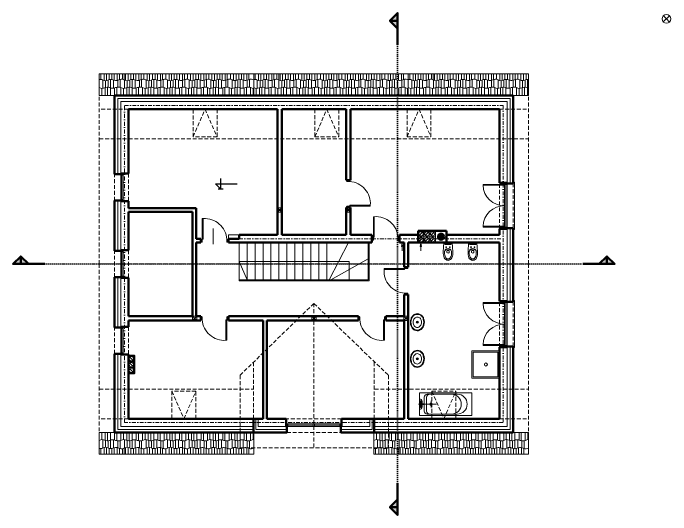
# Model space of a CAD drawing. Header units: millimetres. Extents: x 2435 to 7334, y 2827 to 6518.
# Drawn here: x 5139 to 7284, y 2888 to 4526 of the extents above; entities that cross this region are included whole.
import ezdxf

# ---------------------------------------------------------------- set-up
doc = ezdxf.new("R2010")
doc.units = ezdxf.units.MM
for name, pattern in [('DASHDOT', [25.4, 12.7, -6.35, 0, -6.35]), ('DASHED', [19.05, 12.7, -6.35]), ('DOT', [6.35, 0, -6.35])]:
    doc.linetypes.add(name, pattern=pattern)
doc.layers.add('A-meble', color=7, linetype='Continuous', lineweight=5, true_color=0x8a8a8a)
for name, color, linetype, lineweight in [('A-murowane', 6, 'Continuous', 50), ('A-osie', 7, 'DASHDOT', 5), ('A-p.widokowa', 5, 'Continuous', 15), ('A-p.widokowa-RefEdit0', 5, 'Continuous', 15), ('A-pod', 5, 'DASHED', 15), ('A-schody', 2, 'Continuous', 0), ('A-stolarka', 1, 'Continuous', 5), ('A-w.ocieplenie', 4, 'BATTING', 5), ('A-wykończenie', 4, 'Continuous', 5), ('A17_OPIS_WARSTW', 32, 'Continuous', 9), ('B-linia przekrojowa', 40, 'DOT', 30)]:
    doc.layers.add(name, color=color, linetype=linetype, lineweight=lineweight)
doc.layers.add('oznaczenia niedr', color=7, linetype='Continuous', lineweight=0, plot=False)
doc.layers.get('A17_OPIS_WARSTW').off()
doc.styles.add('APLUS', font='arial.ttf', dxfattribs={"width": 0.6})
doc.linetypes.add('BATTING', pattern='A,0.00254,-2.54,[134,ltypeshp.shx,S=2.54,R=0,X=-2.54,Y=0],-5.08,[134,ltypeshp.shx,S=2.54,R=180,X=2.54,Y=0],-2.54', length=10.16254)

# ---------------------------------------------------------------- blocks, each defined once
blk = doc.blocks.new('A$C4D3D61A9')
at = {"layer": 'A-stolarka'}
for points in [[(5, 5), (8, 5), (8, 72), (5, 72)], [(0, -5), (5, -5), (5, 5), (0, 5)], [(85, -5), (90, -5), (90, 5), (85, 5)]]:
    blk.add_lwpolyline(points, close=True, dxfattribs=at)
blk.add_arc((13.4, 0.4), 71.8, 3.6579, 94.2871, dxfattribs=at)
blk = doc.blocks.new('A$C386A056A')
at = {"layer": 'A-stolarka'}
for p, q in [((-25, 0), (-25, -90)), ((-17, 0), (-17, -90)), ((-25, -5), (-17, -5)), ((-21, -5), (-21, -85)), ((-25, -85), (-17, -85))]:
    blk.add_line(p, q, dxfattribs=at)
blk = doc.blocks.new('A$C228138E2')
at = {"layer": 'A-meble'}
for p, q in [((-2.4, -3.1), (2.2, -3.1)), ((-0.1, -5.4), (-0.1, -0.8))]:
    blk.add_line(p, q, dxfattribs=at)
at = {"layer": 'A-meble', "linetype": 'Continuous'}
for points in [[(-1, -31.1, 0.117634), (7.6, -29.3, 0.104469), (15.5, -23.4, 0.090016), (20.6, -14.7, 0.08192), (22.8, -3.8, 0.08192), (21.3, 7.2, 0.090016), (16.7, 16.1, 0.104469), (9.3, 22.6, 0.117634), (0.8, 24.9, 0.117634), (-7.8, 23.1, 0.104469), (-15.7, 17.2, 0.090016), (-20.8, 8.5, 0.08192), (-23, -2.4, 0.08192), (-21.5, -13.4, 0.090016), (-16.9, -22.4, 0.104469), (-9.5, -28.8, 0.117634)], [(-0.5, -28.9, 0.118622), (7.3, -27.1, 0.104678), (14.4, -21.6, 0.089562), (19, -13.5, 0.081185), (20.8, -3.4, 0.081185), (19.3, 6.7, 0.089562), (14.9, 14.9, 0.104678), (8, 20.7, 0.118622), (0.3, 22.7, 0.118622), (-7.5, 20.9, 0.104678), (-14.6, 15.3, 0.089562), (-19.2, 7.3, 0.081185), (-21, -2.8, 0.081185), (-19.5, -12.9, 0.089562), (-15.2, -21.1, 0.104678), (-8.2, -26.9, 0.118622)], [(-0.3, -20.1, 0.118283), (4.9, -18.9, 0.104607), (9.5, -15.2, 0.089718), (12.5, -9.9, 0.081436), (13.7, -3.3, 0.081436), (12.7, 3.4, 0.089718), (9.8, 8.8, 0.104607), (5.2, 12.6, 0.118283), (0.1, 13.9, 0.118283), (-5.1, 12.7, 0.104607), (-9.7, 9, 0.089718), (-12.7, 3.7, 0.081436), (-13.9, -3, 0.081436), (-12.9, -9.6, 0.089718), (-10, -15, 0.104607), (-5.4, -18.8, 0.118283)]]:
    blk.add_lwpolyline(points, format="xyb", close=True, dxfattribs=at)
at = {"layer": 'A-meble'}
for radius in [3.43, 2.29]:
    blk.add_circle((-0.1, -3.1), radius, dxfattribs=at)
blk = doc.blocks.new('A$C142B1280')
at = {"layer": 'A-stolarka'}
for p, q in [((-8, 150), (-8, 0)), ((-8, 145), (0, 145)), ((-4, 145), (-4, 5)), ((0, 150), (0, 0)), ((-8, 5), (0, 5))]:
    blk.add_line(p, q, dxfattribs=at)
blk = doc.blocks.new('A$C77EB5EB5')
at = {"layer": 'A-stolarka'}
for p, q in [((-5, 0), (-175, 0)), ((-175, -4), (-92.5, -4)), ((-175, -8), (-92.5, -8)), ((-87.5, -4), (-5, -4)), ((-87.5, -8), (-5, -8))]:
    blk.add_line(p, q, dxfattribs=at)
for points in [[(-180, 0), (-175, 0), (-175, -8), (-180, -8), (-180, 0)], [(-92.5, 0), (-87.5, 0), (-87.5, -8), (-92.5, -8), (-92.5, 0)], [(-5, 0), (0, 0), (0, -8), (-5, -8), (-5, 0)]]:
    blk.add_lwpolyline(points, dxfattribs=at)
blk = doc.blocks.new('A$C59F40237')
at = {"layer": 'A-p.widokowa-RefEdit0'}
for p, q in [((8.1, 25.6), (8.1, 2.6)), ((18.7, 25.6), (18.7, 0.2)), ((26.4, -1.5), (26.4, 25.6)), ((36.2, 25.6), (36.2, 0.7)), ((49.5, 1.1), (49.5, 25.6)), ((57, -1.2), (57, 25.6)), ((70.1, -0.2), (70.1, 25.6))]:
    blk.add_line(p, q, dxfattribs=at)
blk.add_open_spline([(0, 0), (3.1, 1.3), (11.6, 5), (25.6, -5.2), (40.3, 3.8), (49.5, 1.1), (53.2, 0), (56.8, -1.2), (62.8, -3.2), (68.4, -1), (70.6, 0)], degree=3, knots=[0, 0, 0, 0, 9.666865, 26.644915, 43.34195, 54.677882, 54.677882, 54.677882, 65.547939, 72.653896, 72.653896, 72.653896, 72.653896], dxfattribs=at)
blk = doc.blocks.new('A$C78BC5D11')
at = {"layer": 'A-p.widokowa'}
for p, q in [((0, 27.5), (0, 0)), ((9.1, 24.6), (9.1, 2.2)), ((17.8, 23.7), (17.8, -0.1)), ((25.5, -1.9), (25.5, 25.9)), ((35.3, 26.7), (35.3, 0.3)), ((48.6, 0.7), (48.6, 23.1)), ((56.1, -1.6), (56.1, 23.7))]:
    blk.add_line(p, q, dxfattribs=at)
blk.add_open_spline([(0, 0), (2.8, 1.2), (11, 4.4), (24.7, -5.6), (39.4, 3.5), (48.6, 0.7), (52.4, -0.4), (56, -1.6), (61.9, -3.5), (67.5, -1.4), (69.7, -0.4), (69.7, -0.4), (69.7, -0.4), (69.7, -0.4), (70, -0.2), (70.2, -0.1), (70.5, 0)], degree=3, knots=[73.574951, 73.574951, 73.574951, 73.574951, 82.320761, 99.298811, 115.995846, 127.331778, 127.331778, 127.331778, 138.201835, 145.307792, 145.307792, 145.307792, 145.332598, 145.332598, 145.332598, 146.160665, 146.160665, 146.160665, 146.160665], dxfattribs=at)
blk = doc.blocks.new('A$C3E720E91')
at = {"layer": 'A-p.widokowa'}
for p, q in [((15.4, -18.3), (15.4, 3.2)), ((23.3, 3.6), (23.3, -18.3)), ((32.4, 0.5), (32.4, -18.3)), ((41.1, 0.4), (41.1, -18.4)), ((48.9, -18.3), (48.9, 2.6)), ((58.6, 2.7), (58.6, -18.3)), ((65.6, 0.7), (65.6, -18.3)), ((4.9, -18.3), (4.9, -0.4))]:
    blk.add_line(p, q, dxfattribs=at)
blk = doc.blocks.new('A$C23497A29')
at = {"layer": 'A-p.widokowa'}
for p, q in [((50, 0), (0, 0)), ((0, -70.6), (0, 0)), ((8.1, 0), (8.1, -23)), ((18.7, 0), (18.7, -25.4)), ((26.4, -27.2), (26.4, 0)), ((36.2, 0), (36.2, -24.9)), ((49.5, -24.5), (49.5, 0)), ((57, -26.8), (57, 0)), ((70.1, -25.8), (70.1, 0)), ((501.8, 0), (501.8, -23)), ((504, 0), (504, -70.6)), ((4.9, -70.6), (4.9, -52.7)), ((15.4, -70.6), (15.4, -49.1)), ((23.3, -48.8), (23.3, -70.6)), ((32.4, -51.8), (32.4, -70.6)), ((41.1, -52), (41.1, -70.8)), ((48.9, -70.6), (48.9, -49.7)), ((58.6, -49.6), (58.6, -70.6)), ((65.6, -51.6), (65.6, -70.6)), ((81.1, -51), (81.1, -70.6)), ((0, -70.6), (504, -70.6))]:
    blk.add_line(p, q, dxfattribs=at)
for points, knots in [([(0, -25.6), (3.1, -24.3), (11.6, -20.7), (25.6, -30.8), (40.3, -21.8), (49.5, -24.5), (53.2, -25.6), (56.8, -26.8), (62.8, -28.8), (68.4, -26.7), (70.6, -25.6)], [0, 0, 0, 0, 9.666865, 26.644915, 43.34195, 54.677882, 54.677882, 54.677882, 65.547939, 72.653896, 72.653896, 72.653896, 72.653896]), ([(494.2, -25.6), (496.8, -24.3), (500.2, -22.8), (503.7, -23), (504, -23)], [0, 0, 0, 0, 9.666865, 10.690457, 10.690457, 10.690457, 10.690457]), ([(0, -52.3), (1.6, -52.7), (5.5, -53.1), (9.3, -51.7), (11.5, -50.6), (11.5, -50.6), (11.5, -50.6), (11.5, -50.6), (11.7, -50.5), (12, -50.4), (12.2, -50.2)], [133.300499, 133.300499, 133.300499, 133.300499, 138.201835, 145.307792, 145.307792, 145.307792, 145.332598, 145.332598, 145.332598, 146.160665, 146.160665, 146.160665, 146.160665]), ([(11.5, -50.6), (14.2, -49.4), (22.5, -46.2), (36.2, -56.2), (50.9, -47.2), (60.1, -49.9), (63.8, -51), (67.4, -52.2), (73.4, -54.2), (79, -52), (81.2, -51), (81.2, -51), (81.2, -51), (81.2, -51), (81.4, -50.9), (81.7, -50.7), (82, -50.6)], [73.574951, 73.574951, 73.574951, 73.574951, 82.320761, 99.298811, 115.995846, 127.331778, 127.331778, 127.331778, 138.201835, 145.307792, 145.307792, 145.307792, 145.332598, 145.332598, 145.332598, 146.160665, 146.160665, 146.160665, 146.160665])]:
    blk.add_open_spline(points, degree=3, knots=knots, dxfattribs=at)
for p in [(70.6, -25.6), (141.2, -25.6), (211.8, -25.6), (282.4, -25.6), (353, -25.6), (423.6, -25.6)]:
    blk.add_blockref('A$C59F40237', p, dxfattribs=at)
at = {"layer": 'A-schody'}
for name, p in [('A$C78BC5D11', (11.5, -50.6)), ('A$C78BC5D11', (82, -50.6)), ('A$C78BC5D11', (152.5, -50.6)), ('A$C78BC5D11', (223, -50.6)), ('A$C78BC5D11', (293.5, -50.7)), ('A$C78BC5D11', (363.7, -50.9)), ('A$C78BC5D11', (433.9, -51)), ('A$C3E720E91', (70.5, -52.1)), ('A$C3E720E91', (140.9, -52.3)), ('A$C3E720E91', (212.3, -52.3)), ('A$C3E720E91', (282.6, -52.3)), ('A$C3E720E91', (352, -52.4)), ('A$C3E720E91', (422.7, -52.4))]:
    blk.add_blockref(name, p, dxfattribs=at)
blk = doc.blocks.new('A$C3D9378BC')
at = {"layer": 'A-p.widokowa'}
h = blk.add_hatch(color=256, dxfattribs=at)
h.dxf.hatch_style = 1
h.paths.add_polyline_path([(2, 25), (0, 14.1), (3.9, 14.1)])
blk.add_lwpolyline([(3.9, 14.1), (2, 25), (0, 14.1)], close=True, dxfattribs=at)
blk.add_lwpolyline([(2, 14.1), (2, 0)], dxfattribs=at)
blk = doc.blocks.new('A$C1D237BEF')
at = {"layer": 'A-meble'}
for p, q in [((0, 0), (0, 75)), ((0, 75), (170, 75)), ((25, 70), (122.5, 70)), ((170, 0), (170, 75)), ((3.1, 43.6), (3.1, 31.4)), ((4.4, 51.1), (4.4, 23.5)), ((5.6, 43.6), (5.6, 31.4)), ((7.7, 46.2), (7.7, 38.7)), ((15, 15), (15, 60)), ((22.7, 15), (22.7, 60)), ((37.1, 26.5), (37.1, 48.5)), ((-4.1, 37.5), (54.4, 37.5)), ((5.6, 38.7), (15, 38.7)), ((5.6, 36.2), (15, 36.2)), ((7.7, 36.2), (7.7, 28.9)), ((15, 38.7), (15, 36.2)), ((170, 0), (0, 0)), ((122.5, 5), (25, 5))]:
    blk.add_line(p, q, dxfattribs=at)
for centre, radius in [((4.4, 46.1), 2.76), ((4.4, 46.1), 1.99), ((4.4, 28.9), 2.76), ((4.4, 28.9), 1.99), ((37.1, 37.5), 4.11), ((37.1, 37.5), 2.57)]:
    blk.add_circle(centre, radius, dxfattribs=at)
for centre, radius, start, end in [((25, 60), 10, 90, 180), ((32.7, 60), 10, 90, 180), ((103.4, 37.5), 32.5, 270, 90), ((122.5, 37.5), 32.5, 270, 90), ((0.3, 47.4), 7.5, 350.4581, 92.3604), ((0.3, 27.7), 7.5, 267.6396, 9.5419), ((25, 15), 10, 180, 270), ((32.7, 15), 10, 180, 270)]:
    blk.add_arc(centre, radius, start, end, dxfattribs=at)
blk = doc.blocks.new('A$C7B764E71')
at = {"layer": 'A-meble'}
for points in [[(-90, 0), (-90, 90), (0, 90), (0, 0)], [(-85, 5), (-85, 85), (-5, 85), (-5, 5)]]:
    blk.add_lwpolyline(points, close=True, dxfattribs=at)
blk.add_circle((-43.9, 45), 5, dxfattribs=at)
at = {"layer": 'A-meble', "style": 'APLUS', "width": 0.8, "flags": 9}
blk.add_attdef('ESTCODE', (-90, 90), '', height=0.0213, dxfattribs=at)
blk = doc.blocks.new('A$C19D832B9')
at = {"layer": 'A-meble'}
blk.add_lwpolyline([(49.5, -12.6, -0.108747), (30.3, -15.5), (0, -13.5), (0, 13.5), (30.3, 15.5, -0.108747), (49.5, 12.6, -0.297002), (58.1, 0, -0.297002)], format="xyb", close=True, dxfattribs=at)
for points in [[(2.9, -13.7), (3.8, -11.4, 0.092626), (3.9, -10.6), (3.9, 10.3, 0.110215), (3.7, 11.1), (2.5, 13.7)], [(33.4, -11.5, 0.140223), (47.8, -8.2, 0.280577), (53.5, 0, 0.280577), (47.8, 8.2, 0.140223), (33.4, 11.5, 0.496783), (19.9, 0, 0.496783), (33.4, -11.5, -0.492052), (21.8, 0, -0.492052), (33.4, 11.5)], [(32.2, -3.9), (28.2, -3.9, -0.414214), (26.2, -1.9), (26.2, 0), (26.2, 1.8, -0.414214), (28.2, 3.8), (32.2, 3.8)], [(47.6, -8.4, 0.255814), (54.7, 0, 0.255814), (47.6, 8.4)]]:
    blk.add_lwpolyline(points, format="xyb", dxfattribs=at)
blk.add_lwpolyline([(6.1, -11), (6.1, 10.7)], dxfattribs=at)
for centre in [(14.8, 5.8), (14.8, -5.8)]:
    blk.add_circle(centre, 1.28, dxfattribs=at)
blk.add_arc((30.4, 0), 4.2, 294.6859, 65.3141, dxfattribs=at)
blk = doc.blocks.new('A$C206D636A')
at = {"layer": 'A-murowane'}
h = blk.add_hatch(color=256, dxfattribs=at)
h.dxf.hatch_style = 1
h.paths.add_polyline_path([(-180, -416, 1), (-200, -416, 0.178765), (-197.6, -422.5), (-182.4, -422.5, 0.178765)])
h.paths.add_polyline_path([(-182.4, -422.5), (-197.6, -422.5, 0.460566)])
for p, q in [((-265, -397), (-265, -435)), ((-265, -397), (-172, -397)), ((-172, -397), (-172, -435))]:
    blk.add_line(p, q, dxfattribs=at)
blk.add_circle((-190, -416), 10, dxfattribs=at)
at = {"layer": 'A-p.widokowa'}
for p, q in [((-260.4, -411.4), (-250.6, -401.6)), ((-246, -397), (-246, -435)), ((-241.4, -411.4), (-231.6, -401.6)), ((-227, -397), (-227, -435)), ((-222.4, -411.4), (-212.6, -401.6)), ((-208, -397), (-208, -435)), ((-265, -416), (-208, -416)), ((-260.4, -430.4), (-250.6, -420.6)), ((-241.4, -430.4), (-231.6, -420.6)), ((-222.4, -430.4), (-212.6, -420.6))]:
    blk.add_line(p, q, dxfattribs=at)
for centre in [(-255.5, -406.5), (-236.5, -406.5), (-217.5, -406.5), (-255.5, -425.5), (-236.5, -425.5), (-217.5, -425.5)]:
    blk.add_circle(centre, 7, dxfattribs=at)
blk = doc.blocks.new('A$C0FE335D2')
at = {"layer": 'A-p.widokowa'}
for p, q in [((0, 0), (14, -14)), ((0, -14), (14, 0))]:
    blk.add_line(p, q, dxfattribs=at)
blk.add_lwpolyline([(0, 0), (14, 0), (14, -14), (0, -14), (0, 0)], dxfattribs=at)
blk = doc.blocks.new('A$C560A2D75')
at = {"layer": 'A-murowane'}
h = blk.add_hatch(color=256, dxfattribs=at)
h.dxf.hatch_style = 1
h.paths.add_polyline_path([(-78.5, 25), (-53.5, 0), (-103.5, 0)])
blk.add_line((-103.5, 0), (0, 0), dxfattribs=at)
blk.add_lwpolyline([(-78.5, 0), (-78.5, 25), (-53.5, 0), (-103.5, 0), (-78.5, 25)], dxfattribs=at)
blk = doc.blocks.new('A$C7E556D42')
at = {"layer": 'B-linia przekrojowa'}
for p, q in [((-877, -1515.3), (-877, 18.8)), ((-2027.5, -800), (-272.5, -800))]:
    blk.add_line(p, q, dxfattribs=at)
at = {"layer": 'A17_OPIS_WARSTW', "xscale": -1, "rotation": 90}
blk.add_blockref('A$C560A2D75', (-877, -84.7), dxfattribs=at)
at = {"layer": 'A17_OPIS_WARSTW'}
blk.add_blockref('A$C560A2D75', (-2027.5, -800), dxfattribs=at)
at = {"layer": 'A17_OPIS_WARSTW', "xscale": -1}
blk.add_blockref('A$C560A2D75', (-272.5, -800), dxfattribs=at)
at = {"layer": 'A17_OPIS_WARSTW', "rotation": 90}
blk.add_blockref('A$C560A2D75', (-877, -1515.3), dxfattribs=at)
blk = doc.blocks.new('A$C443F3476')
at = {"layer": 'A-p.widokowa'}
for p, q in [((19, 57), (0, 57)), ((4.6, 52.4), (14.4, 42.6)), ((19, 57), (19, 0)), ((19, 38), (0, 38)), ((4.6, 33.4), (14.4, 23.6)), ((19, 19), (0, 19)), ((19, 0), (0, 0)), ((4.6, 14.4), (14.4, 4.6))]:
    blk.add_line(p, q, dxfattribs=at)
for centre in [(9.5, 47.5), (9.5, 28.5), (9.5, 9.5)]:
    blk.add_circle(centre, 7, dxfattribs=at)
blk = doc.blocks.new('A$C57206EFA')
for p, q in [((-1280, 1055), (-1280, 1055)), ((-978.7, 794.3), (-978.7, 829.3)), ((-996.2, 811.8), (-978.7, 794.3)), ((-996.2, 811.8), (-924.9, 811.8)), ((-970.4, 794.3), (-986.9, 794.3))]:
    blk.add_line(p, q)
at = {"layer": 'A-murowane'}
for p, q in [((-1325, 1100), (-25, 1100)), ((-1325, 1100), (-1325, 843)), ((-1280, 1055), (-794, 1055)), ((-1280, 1055), (-1280, 845)), ((-794, 1055), (-794, 645)), ((-780, 1055), (-780, 645)), ((-780, 1055), (-570, 1055)), ((-570, 1055), (-570, 824)), ((-556, 1055), (-556, 824)), ((-556, 1055), (-70, 1055)), ((-70, 1055), (-70, 815)), ((-1305, 845), (-1280, 845)), ((-570, 824), (-556, 824)), ((-70, 815), (-45, 815)), ((-1325, 757), (-1325, 593)), ((-1305, 755), (-1280, 755)), ((-1280, 755), (-1280, 732)), ((-1280, 732), (-1059, 732)), ((-1059, 732), (-1059, 632)), ((-570, 734), (-570, 645)), ((-570, 734), (-556, 734)), ((-556, 734), (-556, 645)), ((-1280, 720), (-1071, 720)), ((-1280, 720), (-1280, 595)), ((-1071, 720), (-1071, 380)), ((-919, 645), (-919, 632)), ((-919, 645), (-794, 645)), ((-780, 645), (-570, 645)), ((-556, 645), (-486, 645)), ((-486, 645), (-486, 620)), ((-396, 645), (-396, 620)), ((-396, 645), (-335, 645)), ((-242, 645), (-70, 645)), ((-70, 665), (-45, 665)), ((-70, 665), (-70, 645)), ((-1059, 632), (-1044, 632)), ((-1044, 632), (-1044, 620)), ((-954, 632), (-919, 632)), ((-954, 632), (-954, 620)), ((-1059, 620), (-1044, 620)), ((-1059, 620), (-1059, 380)), ((-954, 620), (-919, 620)), ((-919, 620), (-486, 620)), ((-396, 620), (-380, 620)), ((-380, 620), (-380, 540)), ((-368, 620), (-368, 540)), ((-368, 620), (-70, 620)), ((-70, 620), (-70, 429)), ((-1305, 595), (-1280, 595)), ((-380, 540), (-368, 540)), ((-1325, 507), (-1325, 343)), ((-1305, 505), (-1280, 505)), ((-1280, 505), (-1280, 380)), ((-380, 450), (-380, 380)), ((-380, 450), (-368, 450)), ((-368, 450), (-368, 45)), ((-70, 429), (-45, 429)), ((-1280, 380), (-1071, 380)), ((-1280, 366), (-1044, 366)), ((-1280, 366), (-1280, 345)), ((-1059, 380), (-1044, 380)), ((-1044, 380), (-1044, 366)), ((-954, 380), (-530, 380)), ((-954, 380), (-954, 366)), ((-954, 366), (-840, 366)), ((-840, 366), (-840, 45)), ((-828, 366), (-530, 366)), ((-828, 366), (-828, 45)), ((-530, 380), (-530, 366)), ((-440, 380), (-380, 380)), ((-440, 380), (-440, 366)), ((-440, 366), (-380, 366)), ((-380, 366), (-380, 45)), ((-1305, 345), (-1280, 345)), ((-70, 279), (-70, 45)), ((-70, 279), (-45, 279)), ((-1325, 257), (-1325, 0)), ((-1305, 255), (-1280, 255)), ((-1280, 255), (-1280, 45)), ((-1280, 45), (-840, 45)), ((-872, 0), (-872, 45)), ((-828, 45), (-765, 45)), ((-765, 45), (-765, 20)), ((-585, 45), (-380, 45)), ((-585, 45), (-585, 20)), ((-478, 0), (-478, 45)), ((-368, 45), (-70, 45))]:
    blk.add_line(p, q, dxfattribs=at)
for points in [[(-25, 813), (-25, 1100)], [(-1305, 845), (-1305, 843), (-1325, 843)], [(-45, 815), (-45, 813), (-25, 813)], [(-1305, 755), (-1305, 757), (-1325, 757)], [(-45, 429), (-45, 427), (-25, 427), (-25, 667)], [(-45, 665), (-45, 667), (-25, 667)], [(-1305, 595), (-1305, 593), (-1325, 593)], [(-1305, 505), (-1305, 507), (-1325, 507)], [(-1305, 345), (-1305, 343), (-1325, 343)], [(-45, 279), (-45, 281), (-25, 281), (-25, 0)], [(-1305, 255), (-1305, 257), (-1325, 257)], [(-1280, 250.3), (-1261, 250.3), (-1261, 193.3), (-1280, 193.3)], [(-765, 20), (-763, 20), (-763, 0), (-1325, 0)], [(-585, 20), (-587, 20), (-587, 0), (-25, 0)]]:
    blk.add_lwpolyline(points, dxfattribs=at)
at = {"layer": 'A-osie'}
for p, q in [((-1292.5, 32.5), (-1292.5, 1067.5)), ((-1292.5, 1067.5), (-57.5, 1067.5)), ((-57.5, 1067.5), (-57.5, 32.5)), ((-919, 632.5), (-57.5, 632.5)), ((-57.5, 32.5), (-1292.5, 32.5))]:
    blk.add_line(p, q, dxfattribs=at)
at = {"layer": 'A-p.widokowa'}
for p, q in [((-367, 1170.6), (25, 1170.6)), ((-367, 1170.6), (-367, 1100)), ((-362.1, 1170.6), (-362.1, 1152.7)), ((-351.6, 1170.6), (-351.6, 1149.1)), ((-343.7, 1148.8), (-343.7, 1170.6)), ((-334.6, 1151.8), (-334.6, 1170.6)), ((-325.9, 1152), (-325.9, 1170.8)), ((-318.1, 1170.6), (-318.1, 1149.7)), ((-308.4, 1149.6), (-308.4, 1170.6)), ((-301.4, 1151.6), (-301.4, 1170.6)), ((-285.9, 1151), (-285.9, 1170.6)), ((-10.1, 1170.6), (-10.1, 1152.7)), ((0.4, 1170.6), (0.4, 1149.1)), ((8.3, 1148.8), (8.3, 1170.6)), ((17.4, 1151.8), (17.4, 1170.6)), ((25, 1100), (25, 1170.6)), ((-3.3, 1123.4), (-3.3, 1150.9)), ((5.8, 1126.3), (5.8, 1148.6)), ((14.5, 1127.1), (14.5, 1151)), ((22.2, 1152.8), (22.2, 1124.9)), ((-358.9, 1100), (-358.9, 1123)), ((-348.3, 1100), (-348.3, 1125.4)), ((-340.6, 1127.2), (-340.6, 1100)), ((-330.8, 1100), (-330.8, 1124.9)), ((-317.5, 1124.5), (-317.5, 1100)), ((-310, 1126.8), (-310, 1100)), ((-296.9, 1125.8), (-296.9, 1100)), ((-317, 1100), (-367, 1100)), ((-25, 1100), (25, 1100)), ((-25, 0), (25, 0))]:
    blk.add_line(p, q, dxfattribs=at)
for points in [[(-25, 667), (-25, 663), (-21, 663), (-21, 813), (-21, 817), (-25, 817)], [(-25, 281), (-25, 277), (-21, 277), (-21, 427), (-21, 431), (-25, 431)]]:
    blk.add_lwpolyline(points, dxfattribs=at)
for points, knots in [([(-367, 1152.3), (-365.4, 1152.7), (-361.5, 1153.1), (-357.7, 1151.7), (-355.5, 1150.6), (-355.5, 1150.6), (-355.5, 1150.6), (-355.5, 1150.6), (-355.3, 1150.5), (-355, 1150.4), (-354.8, 1150.2)], [133.300499, 133.300499, 133.300499, 133.300499, 138.201835, 145.307792, 145.307792, 145.307792, 145.332598, 145.332598, 145.332598, 146.160665, 146.160665, 146.160665, 146.160665]), ([(-355.5, 1150.6), (-352.8, 1149.4), (-344.5, 1146.2), (-330.8, 1156.2), (-316.1, 1147.2), (-306.9, 1149.9), (-303.2, 1151), (-299.6, 1152.2), (-293.6, 1154.2), (-288, 1152), (-285.8, 1151), (-285.8, 1151), (-285.8, 1151), (-285.8, 1151), (-285.6, 1150.9), (-285.3, 1150.7), (-285, 1150.6)], [73.574951, 73.574951, 73.574951, 73.574951, 82.320761, 99.298811, 115.995846, 127.331778, 127.331778, 127.331778, 138.201835, 145.307792, 145.307792, 145.307792, 145.332598, 145.332598, 145.332598, 146.160665, 146.160665, 146.160665, 146.160665]), ([(-3.3, 1150.9), (-0.5, 1149.7), (7.7, 1146.5), (17.2, 1153.4), (23.8, 1152.7), (25, 1152.5)], [73.574951, 73.574951, 73.574951, 73.574951, 82.320761, 99.298811, 102.849664, 102.849664, 102.849664, 102.849664]), ([(-367, 1125.6), (-363.9, 1124.3), (-355.4, 1120.7), (-341.4, 1130.8), (-326.7, 1121.8), (-317.5, 1124.5), (-313.8, 1125.6), (-310.2, 1126.8), (-304.2, 1128.8), (-298.6, 1126.7), (-296.4, 1125.6)], [0, 0, 0, 0, 9.666865, 26.644915, 43.34195, 54.677882, 54.677882, 54.677882, 65.547939, 72.653896, 72.653896, 72.653896, 72.653896])]:
    blk.add_open_spline(points, degree=3, knots=knots, dxfattribs=at)
at = {"layer": 'A-p.widokowa-RefEdit0'}
for p, q in [((-5.9, 1100), (-5.9, 1123)), ((4.6, 1100), (4.6, 1125.4)), ((12.4, 1127.2), (12.4, 1100)), ((22.2, 1100), (22.2, 1124.9))]:
    blk.add_line(p, q, dxfattribs=at)
blk.add_open_spline([(-14, 1125.6), (-10.9, 1124.3), (-2.4, 1120.7), (10.6, 1130.1), (20.6, 1125.2), (25, 1124.2)], degree=3, knots=[0, 0, 0, 0, 9.666865, 26.644915, 40.231997, 40.231997, 40.231997, 40.231997], dxfattribs=at)
at = {"layer": 'A-pod'}
for p, q in [((-1375, 550), (-1375, 1100)), ((25, 550), (25, 1100)), ((-1280, 1055), (-1375, 1055)), ((-70, 1055), (25, 1055)), ((-1375, 958.3), (25, 958.3)), ((-1325, 757), (-1325, 843)), ((-1280, 845), (-1280, 755)), ((-70, 665), (-70, 815)), ((-25, 813), (-25, 667)), ((-1325, 507), (-1325, 593)), ((-1280, 595), (-1280, 505)), ((-1375, 550), (-1375, 0)), ((-1375, 550), (25, 550)), ((25, 550), (25, 0)), ((-916, 186.7), (-675, 421.5)), ((-675, 421.5), (-432, 186.8)), ((-675, 421.5), (-675, -50.3)), ((-70, 279), (-70, 429)), ((-25, 427), (-25, 281)), ((-1280, 345), (-1280, 255)), ((-1325, 257), (-1325, 343)), ((-872, 45), (-872, 229.6)), ((-478, 45), (-478, 231.2)), ((-916, 186.7), (-916, -44.2)), ((-432, 186.8), (-432, -50.6)), ((-1375, 141.7), (-871, 141.7)), ((-477, 141.7), (25, 141.7)), ((-1280, 45), (-1375, 45)), ((-585, 45), (-765, 45)), ((-70, 45), (25, 45)), ((-763, 0), (-587, 0)), ((-917.6, -50.6), (-430.4, -50.6))]:
    blk.add_line(p, q, dxfattribs=at)
for points in [[(-1069, 965), (-1069, 1055), (-991, 1055), (-991, 965)], [(-594, 965), (-594, 1055), (-672, 1055), (-672, 965)], [(-293, 965), (-293, 1055), (-371, 1055), (-371, 965)], [(-1138, 135), (-1138, 45), (-1060, 45), (-1060, 135)], [(-212, 135), (-212, 45), (-290, 45), (-290, 135)]]:
    blk.add_lwpolyline(points, close=True, dxfattribs=at)
for points in [[(-1069, 965), (-1030, 1055), (-991, 965)], [(-672, 965), (-633, 1055), (-594, 965)], [(-371, 965), (-332, 1055), (-293, 965)], [(-1138, 135), (-1099, 45), (-1060, 135)], [(-290, 135), (-251, 45), (-212, 135)]]:
    blk.add_lwpolyline(points, dxfattribs=at)
at = {"layer": 'A-schody'}
for p, q in [((-919, 495), (-919, 620)), ((-893, 498), (-893, 620)), ((-867, 498), (-867, 620)), ((-841, 498), (-841, 620)), ((-815, 498), (-815, 620)), ((-789, 498), (-789, 620)), ((-763, 498), (-763, 620)), ((-737, 498), (-737, 620)), ((-711, 498), (-711, 620)), ((-685, 498), (-685, 620)), ((-659, 498), (-659, 620)), ((-633, 498), (-633, 620)), ((-625.7, 498), (-561.9, 620)), ((-498, 498), (-498, 620)), ((-495, 495), (-495, 620)), ((-919, 558.5), (-560, 558.5)), ((-919, 558.5), (-893, 498)), ((-620, 498), (-498, 567.3)), ((-560, 498), (-560, 558.5)), ((-919, 498), (-498, 498)), ((-919, 495), (-495, 495)), ((-620, 498), (-498, 498)), ((-1325, 45), (-1325, 0))]:
    blk.add_line(p, q, dxfattribs=at)
at = {"layer": 'A-stolarka'}
for p, q in [((-1004, 615.1), (-1004, 666.1)), ((-954, 632), (-954, 645)), ((-919, 645), (-954, 645))]:
    blk.add_line(p, q, dxfattribs=at)
for points in [[(-53, 810), (-123, 810), (-123, 807), (-53, 807)], [(-53, 670), (-123, 670), (-123, 673), (-53, 673)], [(-53, 424), (-123, 424), (-123, 421), (-53, 421)], [(-53, 284), (-123, 284), (-123, 287), (-53, 287)]]:
    blk.add_lwpolyline(points, dxfattribs=at)
for centre, start, end in [((-54.2, 808.8), 181.5298, 270.9791), ((-54.2, 671.2), 89.0209, 178.4702), ((-54.2, 422.8), 181.5298, 270.9791), ((-54.2, 285.2), 89.0209, 178.4702)]:
    blk.add_arc(centre, 68.8, start, end, dxfattribs=at)
at = {"layer": 'A-w.ocieplenie'}
for p, q in [((-1315, 1090), (-35, 1090)), ((-1315, 1090), (-1315, 845)), ((-35, 1090), (-35, 815)), ((-1315, 755), (-1315, 595)), ((-35, 665), (-35, 429)), ((-1315, 505), (-1315, 345)), ((-35, 279), (-35, 10)), ((-1315, 255), (-1315, 10)), ((-1315, 10), (-871, 10)), ((-864.5, 10), (-765, 10)), ((-585, 10), (-485.3, 10)), ((-478, 10), (-35, 10))]:
    blk.add_line(p, q, dxfattribs=at)
at = {"layer": 'A-w.ocieplenie', "ltscale": 0.7}
for p, q in [((-864.5, 45), (-864.5, 10)), ((-485.3, 45), (-485.3, 10))]:
    blk.add_line(p, q, dxfattribs=at)
at = {"layer": 'A-wykończenie'}
for p, q in [((-1305, 1080), (-45, 1080)), ((-1305, 1080), (-1305, 845)), ((-45, 1080), (-45, 815)), ((-1305, 755), (-1305, 595)), ((-45, 665), (-45, 429)), ((-1305, 505), (-1305, 345)), ((-45, 279), (-45, 20)), ((-1305, 255), (-1305, 20)), ((-857, 20), (-857, 45)), ((-493, 20), (-493, 45)), ((-1305, 20), (-872, 20)), ((-857, 20), (-765, 20)), ((-585, 20), (-493, 20)), ((-478, 20), (-45, 20))]:
    blk.add_line(p, q, dxfattribs=at)
at = {"layer": 'oznaczenia niedr'}
for p, q in [((485.5, 1359.8), (464.5, 1340.2)), ((475, 1350), (465.2, 1360.5)), ((475, 1350), (484.8, 1339.5))]:
    blk.add_line(p, q, dxfattribs=at)
blk.add_circle((475, 1350), 14.4, dxfattribs=at)
blk.add_blockref('A$C206D636A', (-70, 1055))
at = {"layer": 'A-meble', "rotation": 270}
for p in [(-237.4, 620), (-156.7, 620)]:
    blk.add_blockref('A$C19D832B9', p, dxfattribs=at)
at = {"layer": 'A-p.widokowa', "extrusion": (0, 0, -1), "zscale": -1, "rotation": 180}
for p in [(296.4, 1125.6), (225.8, 1125.6), (155.2, 1125.6), (84.6, 1125.6)]:
    blk.add_blockref('A$C59F40237', p, dxfattribs=at)
at = {"layer": 'A-p.widokowa'}
blk.add_blockref('A$C3D9378BC', (-327.8, 593.2), dxfattribs=at)
at = {"layer": 'A-schody', "xscale": -1, "rotation": 180}
for p in [(-1375, 1100), (-871, 1100)]:
    blk.add_blockref('A$C23497A29', p, dxfattribs=at)
at = {"layer": 'A-schody', "extrusion": (0, 0, -1), "zscale": -1, "rotation": 180}
for name, p in [('A$C3E720E91', (296.5, 1152.1)), ('A$C3E720E91', (226.1, 1152.3)), ('A$C3E720E91', (154.7, 1152.3)), ('A$C3E720E91', (84.4, 1152.3)), ('A$C78BC5D11', (355.5, 1150.6)), ('A$C78BC5D11', (285, 1150.6)), ('A$C78BC5D11', (214.5, 1150.6)), ('A$C78BC5D11', (144, 1150.6)), ('A$C78BC5D11', (73.5, 1150.7))]:
    blk.add_blockref(name, p, dxfattribs=at)
at = {"layer": 'A-schody'}
for name, p in [('A$C142B1280', (-45, 665)), ('A$C3D9378BC', (-389.4, 593.2)), ('A$C142B1280', (-45, 279)), ('A$C228138E2', (-337.4, 363)), ('A$C228138E2', (-337.4, 243.6)), ('A$C7B764E71', (-70, 177)), ('A$C1D237BEF', (-330, 55)), ('A$C23497A29', (-1375, 0)), ('A$C23497A29', (-479, 0))]:
    blk.add_blockref(name, p, dxfattribs=at)
at = {"layer": 'A-stolarka', "xscale": -1}
for name, p, rotation in [('A$C386A056A', (-1280, 755), 180), ('A$C4D3D61A9', (-563, 734), 270), ('A$C4D3D61A9', (-374, 540), 90)]:
    blk.add_blockref(name, p, dxfattribs=dict(at, rotation=rotation))
at = {"layer": 'A-stolarka'}
for name, p in [('A$C4D3D61A9', (-1044, 626)), ('A$C4D3D61A9', (-486, 632.5)), ('A$C386A056A', (-1280, 595)), ('A$C386A056A', (-1280, 345)), ('A$C77EB5EB5', (-585, 28))]:
    blk.add_blockref(name, p, dxfattribs=at)
at = {"layer": 'A-stolarka', "rotation": 180}
for p in [(-954, 373), (-440, 373)]:
    blk.add_blockref('A$C4D3D61A9', p, dxfattribs=at)
at = {"layer": 'A17_OPIS_WARSTW', "xscale": -1, "rotation": 180}
for p in [(-794, 719.3), (-570, 719.3)]:
    blk.add_blockref('A$C0FE335D2', p, dxfattribs=at)
at = {"layer": 'A17_OPIS_WARSTW'}
for name, p in [('A$C0FE335D2', (-1071, 380)), ('A$C0FE335D2', (-682.1, 380)), ('A$C0FE335D2', (-382, 380)), ('A$C443F3476', (-1280, 193.3))]:
    blk.add_blockref(name, p, dxfattribs=at)
at = {"layer": 'B-linia przekrojowa'}
blk.add_blockref('A$C7E556D42', (475, 1350), dxfattribs=at)

msp = doc.modelspace()

# ---------------------------------------------------------------- block references
msp.add_blockref('A$C57206EFA', (6794.7, 3157.1))

doc.saveas('drawing.dxf')
